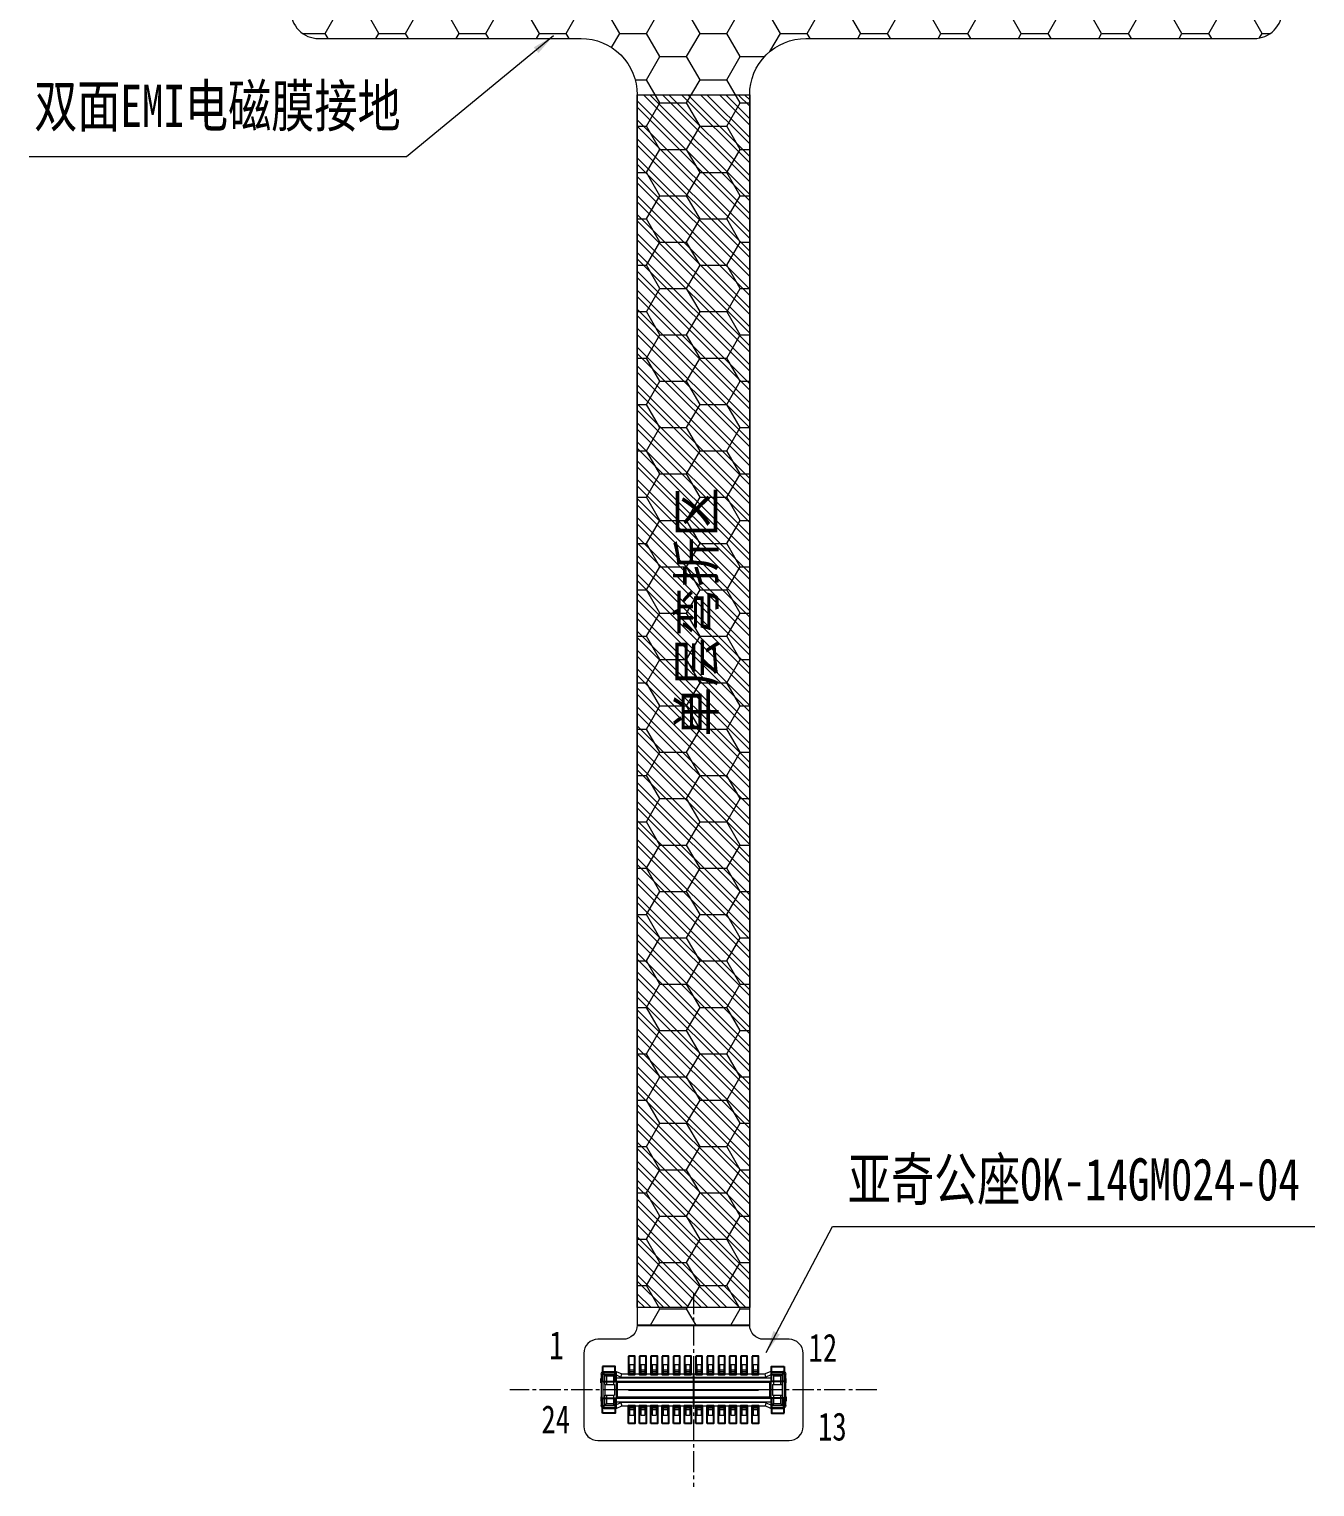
# Model space of a CAD drawing. Header units: millimetres. Extents: x -2596 to -724, y -1791 to -1070.
# Drawn here: x -1930.9 to -1885.2, y -1687.5 to -1635.6 of the extents above; entities that cross this region are included whole.
import ezdxf

# ---------------------------------------------------------------- set-up
doc = ezdxf.new("R2010")
doc.units = ezdxf.units.MM
doc.linetypes.add('CENTER', pattern=[0.6, 0.375, -0.075, 0.075, -0.075])
doc.linetypes.add('CENTER2', pattern=[1.125, 0.75, -0.125, 0.125, -0.125])
for name, color, linetype in [('center', 1, 'CENTER'), ('dim', 3, 'Continuous'), ('EMI', 150, 'Continuous'), ('FPC', 30, 'Continuous')]:
    doc.layers.add(name, color=color, linetype=linetype)
doc.layers.add('TFPC', color=50, linetype='Continuous', lineweight=5)
doc.styles.add('RD', font='ROMAND.shx', dxfattribs={"width": 0.8})
doc.styles.add('W0$254', font='', dxfattribs={"width": 0.75})
doc.styles.add('宋体', font='', dxfattribs={"width": 0.75})
doc.styles.add('汉字', font='')
doc.styles.get('W0$254').set_extended_font_data('SimSun')
doc.styles.get('宋体').set_extended_font_data('SimSun')
doc.styles.get('汉字').set_extended_font_data('SimSun')
doc.dimstyles.new('DIM', dxfattribs={"dimtxt": 0.8, "dimasz": 0.8, "dimexe": 0, "dimexo": 0.5, "dimgap": 0.11, "dimtad": 0, "dimzin": 1, "dimdsep": 46, "dimtxsty": 'RD', "dimcen": 0, "dimclrd": 256, "dimclre": 256, "dimclrt": 256, "dimadec": 0, "dimazin": 0, "dimtm": 1e-09, "dimtfac": 1, "dimtofl": 0, "dimtmove": 0, "dimatfit": 3, "dimfxl": 1, "dimlwe": -1, "dimarcsym": 0})

# ---------------------------------------------------------------- blocks, each defined once
blk = doc.blocks.new('A$C4DB71547')
at = {"color": 7, "lineweight": 5}
for p, q in [((-0.656, 3.178), (-0.657, 3.167)), ((-0.657, 2.737), (-0.657, 3.165)), ((-0.651, 3.187), (-0.656, 3.179)), ((-0.638, 3.192), (-0.651, 3.187)), ((-0.612, 3.194), (-0.638, 3.192)), ((-0.612, 2.737), (-0.612, 3.194)), ((-0.558, 3.267), (-0.558, 3.161)), ((-0.558, 3.267), (0.557, 3.267)), ((0.557, 3.217), (-0.558, 3.217)), ((-0.558, 3.161), (-0.542, 3.144)), ((-0.542, 2.796), (-0.542, 3.144)), ((-0.542, 3.144), (-0.539, 3.141)), ((-0.19, 3.141), (-0.539, 3.141)), ((-0.539, 3.141), (-0.485, 3.087)), ((-0.4, 3.267), (-0.4, 3.287)), ((-0.25, 3.287), (-0.4, 3.287)), ((-0.25, 3.267), (-0.25, 3.287)), ((-0.19, 2.796), (-0.19, 3.144)), ((0.19, 3.144), (-0.19, 3.144)), ((0.19, 2.796), (0.19, 3.144)), ((0.539, 3.141), (0.19, 3.141)), ((0.25, 3.267), (0.25, 3.287)), ((0.25, 3.287), (0.4, 3.287)), ((0.4, 3.267), (0.4, 3.287)), ((0.539, 3.141), (0.485, 3.087)), ((0.542, 3.144), (0.539, 3.141)), ((0.557, 3.161), (0.542, 3.144)), ((0.542, 2.796), (0.542, 3.144)), ((0.557, 3.267), (0.557, 3.161)), ((0.612, 2.737), (0.612, 3.194)), ((0.612, 3.194), (0.638, 3.192)), ((0.638, 3.192), (0.651, 3.187)), ((0.651, 3.187), (0.656, 3.178)), ((0.656, 3.178), (0.657, 3.167)), ((0.657, 2.737), (0.657, 3.165)), ((-0.658, 2.737), (-0.57, 2.537)), ((-0.532, 2.737), (-0.657, 2.737)), ((-0.578, 2.737), (-0.542, 2.796)), ((-0.457, 2.565), (-0.532, 2.737)), ((-0.519, 2.737), (-0.532, 2.737)), ((0.532, 2.737), (-0.519, 2.737)), ((-0.485, 2.837), (-0.485, 3.087)), ((-0.19, 3.087), (-0.485, 3.087)), ((-0.19, 2.837), (-0.485, 2.837)), ((-0.425, -2.763), (-0.425, 2.737)), ((-0.3, -2.763), (-0.3, 2.737)), ((-0.26, 2.697), (-0.3, 2.737)), ((-0.26, 2.697), (-0.26, -2.723)), ((0.26, 2.697), (-0.26, 2.697)), ((0.19, 2.796), (-0.19, 2.796)), ((0.485, 3.087), (0.19, 3.087)), ((0.485, 2.837), (0.19, 2.837)), ((0.26, 2.697), (0.3, 2.737)), ((0.26, 2.697), (0.26, -2.723)), ((0.3, 2.737), (0.3, -2.763)), ((0.425, -2.763), (0.425, 2.737)), ((0.532, 2.737), (0.457, 2.565)), ((0.485, 3.087), (0.485, 2.837)), ((0.657, 2.737), (0.532, 2.737)), ((0.578, 2.737), (0.542, 2.796)), ((0.657, 2.737), (0.57, 2.537)), ((-0.9, 2.112), (-0.9, 2.262)), ((-0.57, 2.262), (-0.9, 2.262)), ((-0.57, 2.112), (-0.9, 2.112)), ((-0.7, 2.112), (-0.7, 2.262)), ((-0.652, 2.262), (-0.652, 2.112)), ((-0.6, 2.112), (-0.6, 2.262)), ((-0.457, 2.565), (-0.57, 2.537)), ((-0.57, -2.564), (-0.57, 2.537)), ((-0.445, 2.569), (-0.457, 2.565)), ((-0.445, 2.569), (-0.445, -2.595)), ((0.445, 2.569), (0.445, -2.595)), ((0.445, 2.569), (0.457, 2.565)), ((0.457, 2.565), (0.57, 2.537)), ((0.57, -2.564), (0.57, 2.537)), ((0.9, 2.262), (0.57, 2.262)), ((0.9, 2.112), (0.57, 2.112)), ((0.6, 2.112), (0.6, 2.262)), ((0.652, 2.112), (0.652, 2.262)), ((0.7, 2.262), (0.7, 2.112)), ((0.9, 2.112), (0.9, 2.262)), ((-0.9, 1.712), (-0.9, 1.862)), ((-0.57, 1.862), (-0.9, 1.862)), ((-0.57, 1.712), (-0.9, 1.712)), ((-0.7, 1.712), (-0.7, 1.862)), ((-0.652, 1.862), (-0.652, 1.712)), ((-0.6, 1.712), (-0.6, 1.862)), ((0.9, 1.862), (0.57, 1.862)), ((0.9, 1.712), (0.57, 1.712)), ((0.6, 1.712), (0.6, 1.862)), ((0.652, 1.712), (0.652, 1.862)), ((0.7, 1.862), (0.7, 1.712)), ((0.9, 1.712), (0.9, 1.862)), ((-0.9, 1.312), (-0.9, 1.462)), ((-0.57, 1.462), (-0.9, 1.462)), ((-0.57, 1.312), (-0.9, 1.312)), ((-0.9, 0.912), (-0.9, 1.062)), ((-0.57, 1.062), (-0.9, 1.062)), ((-0.7, 1.312), (-0.7, 1.462)), ((-0.7, 0.912), (-0.7, 1.062)), ((-0.652, 1.462), (-0.652, 1.312)), ((-0.652, 1.062), (-0.652, 0.912)), ((-0.6, 1.312), (-0.6, 1.462)), ((-0.6, 0.912), (-0.6, 1.062)), ((0.9, 1.462), (0.57, 1.462)), ((0.9, 1.312), (0.57, 1.312)), ((0.9, 1.062), (0.57, 1.062)), ((0.6, 1.312), (0.6, 1.462)), ((0.6, 0.912), (0.6, 1.062)), ((0.652, 1.312), (0.652, 1.462)), ((0.652, 0.912), (0.652, 1.062)), ((0.7, 1.462), (0.7, 1.312)), ((0.7, 1.062), (0.7, 0.912)), ((0.9, 1.312), (0.9, 1.462)), ((0.9, 0.912), (0.9, 1.062)), ((-0.57, 0.912), (-0.9, 0.912)), ((-0.9, 0.512), (-0.9, 0.662)), ((-0.57, 0.662), (-0.9, 0.662)), ((-0.7, 0.512), (-0.7, 0.662)), ((-0.652, 0.662), (-0.652, 0.512)), ((-0.6, 0.512), (-0.6, 0.662)), ((0.9, 0.912), (0.57, 0.912)), ((0.9, 0.662), (0.57, 0.662)), ((0.6, 0.512), (0.6, 0.662)), ((0.652, 0.512), (0.652, 0.662)), ((0.7, 0.662), (0.7, 0.512)), ((0.9, 0.512), (0.9, 0.662)), ((-0.57, 0.512), (-0.9, 0.512)), ((-0.9, 0.112), (-0.9, 0.262)), ((-0.57, 0.262), (-0.9, 0.262)), ((-0.57, 0.112), (-0.9, 0.112)), ((-0.7, 0.112), (-0.7, 0.262)), ((-0.652, 0.262), (-0.652, 0.112)), ((-0.6, 0.112), (-0.6, 0.262)), ((0.9, 0.512), (0.57, 0.512)), ((0.9, 0.262), (0.57, 0.262)), ((0.9, 0.112), (0.57, 0.112)), ((0.6, 0.112), (0.6, 0.262)), ((0.652, 0.112), (0.652, 0.262)), ((0.7, 0.262), (0.7, 0.112)), ((0.9, 0.112), (0.9, 0.262)), ((-0.9, -0.288), (-0.9, -0.138)), ((-0.57, -0.138), (-0.9, -0.138)), ((-0.57, -0.288), (-0.9, -0.288)), ((-0.7, -0.288), (-0.7, -0.138)), ((-0.652, -0.138), (-0.652, -0.288)), ((-0.6, -0.288), (-0.6, -0.138)), ((0.9, -0.138), (0.57, -0.138)), ((0.9, -0.288), (0.57, -0.288)), ((0.6, -0.288), (0.6, -0.138)), ((0.652, -0.288), (0.652, -0.138)), ((0.7, -0.138), (0.7, -0.288)), ((0.9, -0.288), (0.9, -0.138)), ((-0.9, -0.688), (-0.9, -0.538)), ((-0.57, -0.538), (-0.9, -0.538)), ((-0.57, -0.688), (-0.9, -0.688)), ((-0.9, -1.088), (-0.9, -0.938)), ((-0.57, -0.938), (-0.9, -0.938)), ((-0.7, -0.688), (-0.7, -0.538)), ((-0.7, -1.088), (-0.7, -0.938)), ((-0.652, -0.538), (-0.652, -0.688)), ((-0.652, -0.938), (-0.652, -1.088)), ((-0.6, -0.688), (-0.6, -0.538)), ((-0.6, -1.088), (-0.6, -0.938)), ((0.9, -0.538), (0.57, -0.538)), ((0.9, -0.688), (0.57, -0.688)), ((0.9, -0.938), (0.57, -0.938)), ((0.6, -0.688), (0.6, -0.538)), ((0.6, -1.088), (0.6, -0.938)), ((0.652, -0.688), (0.652, -0.538)), ((0.652, -1.088), (0.652, -0.938)), ((0.7, -0.538), (0.7, -0.688)), ((0.7, -0.938), (0.7, -1.088)), ((0.9, -0.688), (0.9, -0.538)), ((0.9, -1.088), (0.9, -0.938)), ((-0.57, -1.088), (-0.9, -1.088)), ((-0.9, -1.488), (-0.9, -1.338)), ((-0.57, -1.338), (-0.9, -1.338)), ((-0.57, -1.488), (-0.9, -1.488)), ((-0.7, -1.488), (-0.7, -1.338)), ((-0.652, -1.338), (-0.652, -1.488)), ((-0.6, -1.488), (-0.6, -1.338)), ((0.9, -1.088), (0.57, -1.088)), ((0.9, -1.338), (0.57, -1.338)), ((0.9, -1.488), (0.57, -1.488)), ((0.6, -1.488), (0.6, -1.338)), ((0.652, -1.488), (0.652, -1.338)), ((0.7, -1.338), (0.7, -1.488)), ((0.9, -1.488), (0.9, -1.338)), ((-0.9, -1.888), (-0.9, -1.738)), ((-0.57, -1.738), (-0.9, -1.738)), ((-0.57, -1.888), (-0.9, -1.888)), ((-0.7, -1.888), (-0.7, -1.738)), ((-0.652, -1.738), (-0.652, -1.888)), ((-0.6, -1.888), (-0.6, -1.738)), ((0.9, -1.738), (0.57, -1.738)), ((0.9, -1.888), (0.57, -1.888)), ((0.6, -1.888), (0.6, -1.738)), ((0.652, -1.888), (0.652, -1.738)), ((0.7, -1.738), (0.7, -1.888)), ((0.9, -1.888), (0.9, -1.738)), ((-0.9, -2.288), (-0.9, -2.138)), ((-0.57, -2.138), (-0.9, -2.138)), ((-0.57, -2.288), (-0.9, -2.288)), ((-0.7, -2.288), (-0.7, -2.138)), ((-0.658, -2.764), (-0.57, -2.564)), ((-0.652, -2.138), (-0.652, -2.288)), ((-0.6, -2.288), (-0.6, -2.138)), ((-0.457, -2.592), (-0.57, -2.564)), ((-0.457, -2.592), (-0.532, -2.764)), ((-0.445, -2.595), (-0.457, -2.592)), ((0.445, -2.595), (0.457, -2.592)), ((0.457, -2.592), (0.57, -2.564)), ((0.532, -2.764), (0.457, -2.592)), ((0.9, -2.138), (0.57, -2.138)), ((0.9, -2.288), (0.57, -2.288)), ((0.657, -2.763), (0.57, -2.564)), ((0.6, -2.288), (0.6, -2.138)), ((0.652, -2.288), (0.652, -2.138)), ((0.7, -2.138), (0.7, -2.288)), ((0.9, -2.288), (0.9, -2.138)), ((-0.657, -3.191), (-0.657, -2.764)), ((-0.532, -2.764), (-0.657, -2.764)), ((-0.612, -3.221), (-0.612, -2.763)), ((-0.578, -2.763), (-0.542, -2.822)), ((-0.542, -3.171), (-0.542, -2.822)), ((0.519, -2.763), (-0.532, -2.763)), ((-0.485, -3.113), (-0.485, -2.863)), ((-0.19, -2.863), (-0.485, -2.863)), ((-0.26, -2.723), (-0.3, -2.763)), ((0.26, -2.723), (-0.26, -2.723)), ((-0.19, -3.17), (-0.19, -2.823)), ((0.19, -2.823), (-0.19, -2.823)), ((0.19, -3.17), (0.19, -2.823)), ((0.485, -2.863), (0.19, -2.863)), ((0.26, -2.723), (0.3, -2.763)), ((0.485, -2.863), (0.485, -3.113)), ((0.532, -2.764), (0.519, -2.763)), ((0.657, -2.764), (0.532, -2.764)), ((0.578, -2.763), (0.542, -2.822)), ((0.542, -3.171), (0.542, -2.822)), ((0.612, -3.221), (0.612, -2.763)), ((0.657, -3.193), (0.657, -2.763)), ((-0.656, -3.205), (-0.657, -3.194)), ((-0.651, -3.213), (-0.656, -3.205)), ((-0.638, -3.219), (-0.651, -3.213)), ((-0.612, -3.221), (-0.638, -3.219)), ((-0.558, -3.188), (-0.542, -3.171)), ((-0.558, -3.293), (-0.558, -3.188)), ((0.557, -3.243), (-0.558, -3.243)), ((0.557, -3.293), (-0.558, -3.293)), ((-0.542, -3.171), (-0.539, -3.167)), ((-0.539, -3.167), (-0.485, -3.113)), ((-0.539, -3.167), (-0.19, -3.167)), ((-0.19, -3.113), (-0.485, -3.113)), ((-0.4, -3.313), (-0.4, -3.293)), ((-0.25, -3.313), (-0.4, -3.313)), ((-0.25, -3.313), (-0.25, -3.293)), ((0.19, -3.17), (-0.19, -3.17)), ((0.485, -3.113), (0.19, -3.113)), ((0.19, -3.167), (0.539, -3.167)), ((0.25, -3.313), (0.25, -3.293)), ((0.25, -3.313), (0.4, -3.313)), ((0.4, -3.313), (0.4, -3.293)), ((0.539, -3.167), (0.485, -3.113)), ((0.542, -3.171), (0.539, -3.167)), ((0.557, -3.188), (0.542, -3.171)), ((0.557, -3.293), (0.557, -3.188)), ((0.612, -3.221), (0.638, -3.219)), ((0.638, -3.219), (0.651, -3.213)), ((0.651, -3.213), (0.656, -3.205)), ((0.656, -3.205), (0.657, -3.193))]:
    blk.add_line(p, q, dxfattribs=at)
for centre, radius, start, end in [((-0.558, 3.167), 0.1, 90, 180), ((-0.551, 3.165), 0.107, 178.6047, 180.0137), ((-0.635, 3.171), 0.0222, 158.7819, 162.5326), ((0.557, 3.167), 0.1, 0, 90), ((0.551, 3.165), 0.107, 359.9863, 1.3953), ((-0.553, -3.191), 0.105, 179.9883, 181.4198), ((-0.558, -3.193), 0.1, 180, 270), ((0.557, -3.193), 0.1, 270, 0), ((0.549, -3.191), 0.109, 358.8887, 0.0064)]:
    blk.add_arc(centre, radius, start, end, dxfattribs=at)
at = {"color": 7, "lineweight": 5, "extrusion": (0, 0, -1)}
for centre, major_axis, start_param, end_param in [((0.557, 2.995), (0.065, 0.198), -0.707723, -0.127253), ((-0.558, -3.021), (0.065, 0.198), -3.849315, -3.268845), ((0.557, -3.021), (-0.065, 0.198), -3.01434, -2.43387)]:
    blk.add_ellipse(centre, major_axis=major_axis, ratio=0.383764, start_param=start_param, end_param=end_param, dxfattribs=at)
at = {"color": 7, "lineweight": 5}
for points, knots in [([(-0.638, 3.192), (-0.628, 3.201), (-0.601, 3.213), (-0.573, 3.217), (-0.558, 3.217)], [0, 0, 0, 0, 0.465306, 1, 1, 1, 1]), ([(-0.558, 3.161), (-0.561, 3.166), (-0.569, 3.174), (-0.582, 3.184), (-0.597, 3.192), (-0.607, 3.194), (-0.612, 3.194)], [0, 0, 0, 0, 0.262675, 0.518002, 0.763606, 1, 1, 1, 1]), ([(0.557, 3.217), (0.573, 3.217), (0.601, 3.213), (0.628, 3.201), (0.638, 3.192)], [0, 0, 0, 0, 0.534694, 1, 1, 1, 1]), ([(-0.542, 2.796), (-0.538, 2.801), (-0.532, 2.811), (-0.519, 2.824), (-0.503, 2.834), (-0.491, 2.837), (-0.485, 2.837)], [0, 0, 0, 0, 0.241737, 0.487994, 0.740729, 1, 1, 1, 1]), ([(0.542, 2.796), (0.539, 2.801), (0.532, 2.811), (0.519, 2.824), (0.504, 2.834), (0.491, 2.837), (0.485, 2.837)], [0, 0, 0, 0, 0.241777, 0.488003, 0.740705, 1, 1, 1, 1]), ([(-0.542, -2.823), (-0.538, -2.828), (-0.532, -2.838), (-0.519, -2.85), (-0.503, -2.86), (-0.491, -2.863), (-0.485, -2.863)], [0, 0, 0, 0, 0.241737, 0.487994, 0.740729, 1, 1, 1, 1]), ([(0.542, -2.822), (0.539, -2.827), (0.532, -2.837), (0.519, -2.85), (0.504, -2.86), (0.491, -2.863), (0.485, -2.863)], [0, 0, 0, 0, 0.241777, 0.488003, 0.740705, 1, 1, 1, 1]), ([(0.657, -2.764), (0.657, -2.764), (0.657, -2.764), (0.657, -2.764), (0.657, -2.764), (0.657, -2.763), (0.657, -2.763)], [0, 0, 0, 0, 0.099063, 0.225886, 0.451708, 1, 1, 1, 1]), ([(-0.638, -3.219), (-0.628, -3.227), (-0.601, -3.239), (-0.573, -3.243), (-0.558, -3.243)], [0, 0, 0, 0, 0.465306, 1, 1, 1, 1]), ([(0.557, -3.243), (0.573, -3.243), (0.601, -3.239), (0.628, -3.227), (0.638, -3.219)], [0, 0, 0, 0, 0.534694, 1, 1, 1, 1])]:
    blk.add_open_spline(points, degree=3, knots=knots, dxfattribs=at)
at = {"layer": 'center', "linetype": 'CENTER2', "lineweight": 5}
for p, q in [((0, 2.697), (0, -2.723)), ((0.26, 0), (-0.26, 0))]:
    blk.add_line(p, q, dxfattribs=at)
at = {"lineweight": 5, "insert": (0.227, 3.133), "char_height": 0.005, "width": 52.19003, "attachment_point": 1, "style": 'RD'}
blk.add_mtext('{\\fFZShuTi|b0|i0|c134|p2;\\C5;REX Electronics CON-Kyocea 14-5804-024-000-829+}', dxfattribs=at)
blk = doc.blocks.new('A$C2D12074D')
at = {"color": 6}
for p, q in [((0, -0.55), (0, 0.55)), ((-2.315, 0), (2.315, 0))]:
    blk.add_line(p, q, dxfattribs=at)
for points in [[(-2.315, 1.2), (-2.315, 0.55), (-2.085, 0.55), (-2.085, 1.2)], [(-1.915, 1.2), (-1.915, 0.55), (-1.685, 0.55), (-1.685, 1.2)], [(-1.515, 1.2), (-1.515, 0.55), (-1.285, 0.55), (-1.285, 1.2)], [(-1.115, 1.2), (-1.115, 0.55), (-0.885, 0.55), (-0.885, 1.2)], [(-0.715, 1.2), (-0.715, 0.55), (-0.485, 0.55), (-0.485, 1.2)], [(-0.315, 1.2), (-0.315, 0.55), (-0.085, 0.55), (-0.085, 1.2)], [(0.085, 1.2), (0.085, 0.55), (0.315, 0.55), (0.315, 1.2)], [(0.485, 1.2), (0.485, 0.55), (0.715, 0.55), (0.715, 1.2)], [(0.885, 1.2), (0.885, 0.55), (1.115, 0.55), (1.115, 1.2)], [(1.285, 1.2), (1.285, 0.55), (1.515, 0.55), (1.515, 1.2)], [(1.685, 1.2), (1.685, 0.55), (1.915, 0.55), (1.915, 1.2)], [(2.085, 1.2), (2.085, 0.55), (2.315, 0.55), (2.315, 1.2)], [(-3.23, 0.83), (-3.23, 0.3), (-2.78, 0.3), (-2.78, 0.83)], [(3.23, 0.83), (3.23, 0.3), (2.78, 0.3), (2.78, 0.83)], [(-3.23, -0.83), (-3.23, -0.3), (-2.78, -0.3), (-2.78, -0.83)], [(3.23, -0.83), (3.23, -0.3), (2.78, -0.3), (2.78, -0.83)], [(-2.315, -1.2), (-2.315, -0.55), (-2.085, -0.55), (-2.085, -1.2)], [(-1.915, -1.2), (-1.915, -0.55), (-1.685, -0.55), (-1.685, -1.2)], [(-1.515, -1.2), (-1.515, -0.55), (-1.285, -0.55), (-1.285, -1.2)], [(-1.115, -1.2), (-1.115, -0.55), (-0.885, -0.55), (-0.885, -1.2)], [(-0.715, -1.2), (-0.715, -0.55), (-0.485, -0.55), (-0.485, -1.2)], [(-0.315, -1.2), (-0.315, -0.55), (-0.085, -0.55), (-0.085, -1.2)], [(0.085, -1.2), (0.085, -0.55), (0.315, -0.55), (0.315, -1.2)], [(0.485, -1.2), (0.485, -0.55), (0.715, -0.55), (0.715, -1.2)], [(0.885, -1.2), (0.885, -0.55), (1.115, -0.55), (1.115, -1.2)], [(1.285, -1.2), (1.285, -0.55), (1.515, -0.55), (1.515, -1.2)], [(1.685, -1.2), (1.685, -0.55), (1.915, -0.55), (1.915, -1.2)], [(2.085, -1.2), (2.085, -0.55), (2.315, -0.55), (2.315, -1.2)]]:
    blk.add_lwpolyline(points, close=True, dxfattribs=at)

msp = doc.modelspace()

# ---------------------------------------------------------------- hatches: boundary and pattern name
at = {"layer": 'EMI', "lineweight": 5}
h = msp.add_hatch(dxfattribs=at)
h.set_pattern_fill('HONEY', color=256, scale=0.3)
h.set_pattern_definition([(0, (-399.7076, 0), (1.42875, 0.824889), [0.9525, -1.905]), (120, (-399.7076, 0), (-1.42874983, 0.8248893), [0.9525, -1.905]), (60, (-399.7076, 0), (1.7e-07, 1.6497783), [-1.905, 0.9525])])
h.paths.add_polyline_path([(-1909.271, -1637.935), (-1909.271, -1681.707), (-1905.271, -1681.707), (-1905.271, -1637.935, -0.414214), (-1903.271, -1635.935), (-1887.322, -1635.935, 0.414214), (-1886.322, -1634.935), (-1886.322, -1628.081), (-1895.512, -1628.081, -0.414214), (-1896.512, -1627.081), (-1896.512, -1625.131), (-1912.256, -1625.131, -0.477666), (-1913.256, -1625.994), (-1921.102, -1625.994, 0.414214), (-1921.602, -1626.494), (-1921.602, -1634.935, 0.414214), (-1920.602, -1635.935), (-1911.271, -1635.935, -0.414214)])
at = {"layer": 'TFPC', "lineweight": 5}
h = msp.add_hatch(dxfattribs=at)
h.set_pattern_fill('ANSI32', color=252, scale=0.05)
h.set_pattern_definition([(135, (-370.05946, -1844.47373), (0.3367596, 0.3367596), []), (135, (-370.28397, -1844.47373), (0.3367596, 0.3367596), [])])
h.paths.add_polyline_path([(-1909.271, -1637.935), (-1905.271, -1637.935), (-1905.271, -1681.081), (-1909.271, -1681.081)])

# ---------------------------------------------------------------- linework, layer by layer
at = {"color": 1}
msp.add_line((-1909.271, -1681.707), (-1905.271, -1681.707), dxfattribs=at)
at = {"layer": 'EMI', "color": 0, "lineweight": 5}
for points in [[(-1921.602, -1634.935, 0.414214), (-1920.602, -1635.935), (-1911.271, -1635.935, -0.414214), (-1909.271, -1637.935), (-1909.271, -1681.707, -0.414214), (-1909.771, -1682.207), (-1910.671, -1682.207, 0.414214), (-1911.171, -1682.707), (-1911.171, -1685.307, 0.414214), (-1910.671, -1685.807), (-1903.871, -1685.807, 0.414214), (-1903.371, -1685.307), (-1903.371, -1682.707, 0.414214), (-1903.871, -1682.207), (-1904.771, -1682.207, -0.414214), (-1905.271, -1681.707), (-1905.271, -1637.935, -0.414214), (-1903.271, -1635.935), (-1887.322, -1635.935)], [(-1896.399, -1635.935), (-1887.322, -1635.935, 0.414214), (-1886.322, -1634.935)]]:
    msp.add_lwpolyline(points, format="xyb", dxfattribs=at)
at = {"layer": 'FPC', "color": 1, "linetype": 'CENTER2', "lineweight": 5}
for points in [[(-1907.271, -1680.558), (-1907.271, -1687.456)], [(-1907.271, -1680.558), (-1907.271, -1687.456)], [(-1907.271, -1680.558), (-1907.271, -1687.456)], [(-1900.743, -1684.007), (-1913.798, -1684.007)], [(-1900.743, -1684.007), (-1913.798, -1684.007)], [(-1900.743, -1684.007), (-1913.798, -1684.007)]]:
    msp.add_lwpolyline(points, dxfattribs=at)
at = {"layer": 'TFPC', "color": 252, "lineweight": 5}
msp.add_lwpolyline([(-1909.271, -1637.935), (-1905.271, -1637.935), (-1905.271, -1681.081), (-1909.271, -1681.081)], close=True, dxfattribs=at)

# ---------------------------------------------------------------- block references
at = {"color": 30, "linetype": 'Continuous', "xscale": -1}
for name, p, rotation in [('A$C4DB71547', (-1907.257, -1684.007), 270), ('A$C2D12074D', (-1907.271, -1684.007), 180)]:
    msp.add_blockref(name, p, dxfattribs=dict(at, rotation=rotation))

# ---------------------------------------------------------------- texts
at = {"layer": 'dim', "color": 3, "char_height": 1.5, "attachment_point": 3, "style": '宋体'}
for s, insert, width in [('{\\fSimSun|b0|i0|c134|p54;双面EMI电磁膜接地}', (-1917.687, -1637.581), 19.70966), ('亚奇公座OK-14GM024-04', (-1885.693, -1675.769), 17.34726)]:
    msp.add_mtext(s, dxfattribs=dict(at, insert=insert, width=width))
at = {"layer": 'FPC', "color": 1, "linetype": 'Continuous', "char_height": 1, "width": 1, "attachment_point": 3, "style": 'W0$254'}
for s, insert in [('{\\fSimSun|b0|i0|c134|p2;1}', (-1911.89, -1681.915)), ('{\\fSimSun|b0|i0|c134|p2;12}', (-1902.157, -1682.008)), ('{\\fSimSun|b0|i0|c134|p2;24}', (-1911.659, -1684.553)), ('{\\fSimSun|b0|i0|c134|p2;13}', (-1901.819, -1684.81))]:
    msp.add_mtext(s, dxfattribs=dict(at, insert=insert))
at = {"layer": 'TFPC', "color": 255, "lineweight": 5, "insert": (-1906.353, -1660.77), "char_height": 1.3, "width": 11.22995, "attachment_point": 7, "rotation": 90, "style": '汉字'}
msp.add_mtext('{\\fMicrosoft YaHei|b0|i0|c134|p34;单层弯折区}', dxfattribs=at)

# ---------------------------------------------------------------- leaders
at = {"layer": 'dim', "lineweight": 5}
for points in [[(-1912.25, -1635.843), (-1917.482, -1640.14), (-1930.904, -1640.14)], [(-1904.685, -1682.682), (-1902.326, -1678.194), (-1885.165, -1678.194)]]:
    msp.add_leader(points, dimstyle='DIM', override={"dimgap": 0.11, "dimtad": 0, "dimfxl": 1.25, "dimlwd": 5, "dimlwe": 5, "dimarcsym": 1}, dxfattribs=at)

doc.saveas('drawing.dxf')
